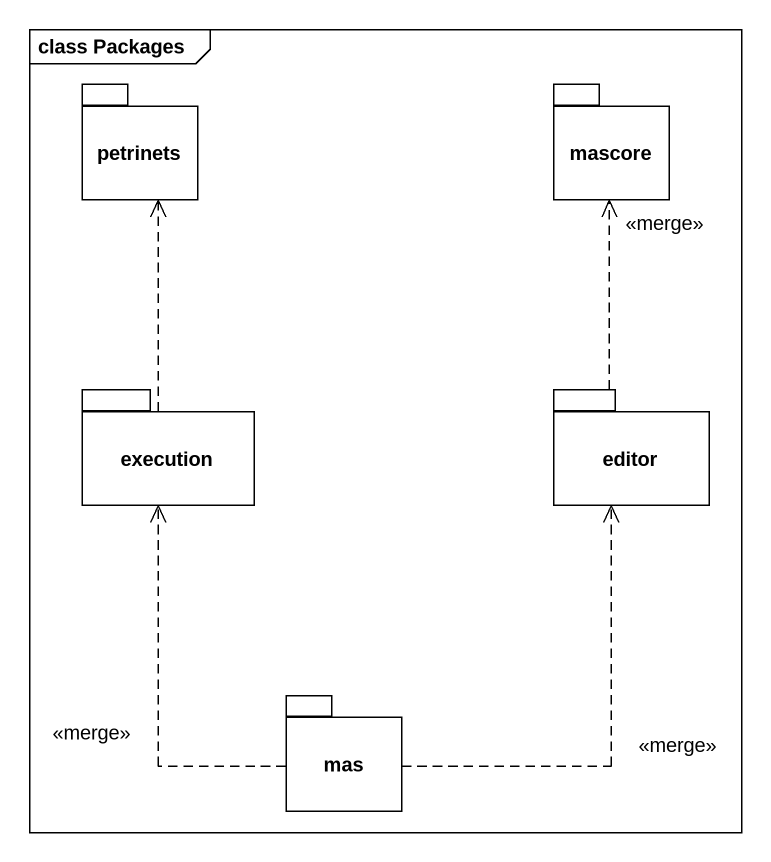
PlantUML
@startuml
mainframe class Packages
package petrinets {
}
package mascore {
}
package execution {
}
package editor {
}
package mas {
}
execution .up.> petrinets
editor .up.> mascore : <<merge>>
mas .up.> execution : <<merge>>
mas .up.> editor : <<merge>>
@enduml
